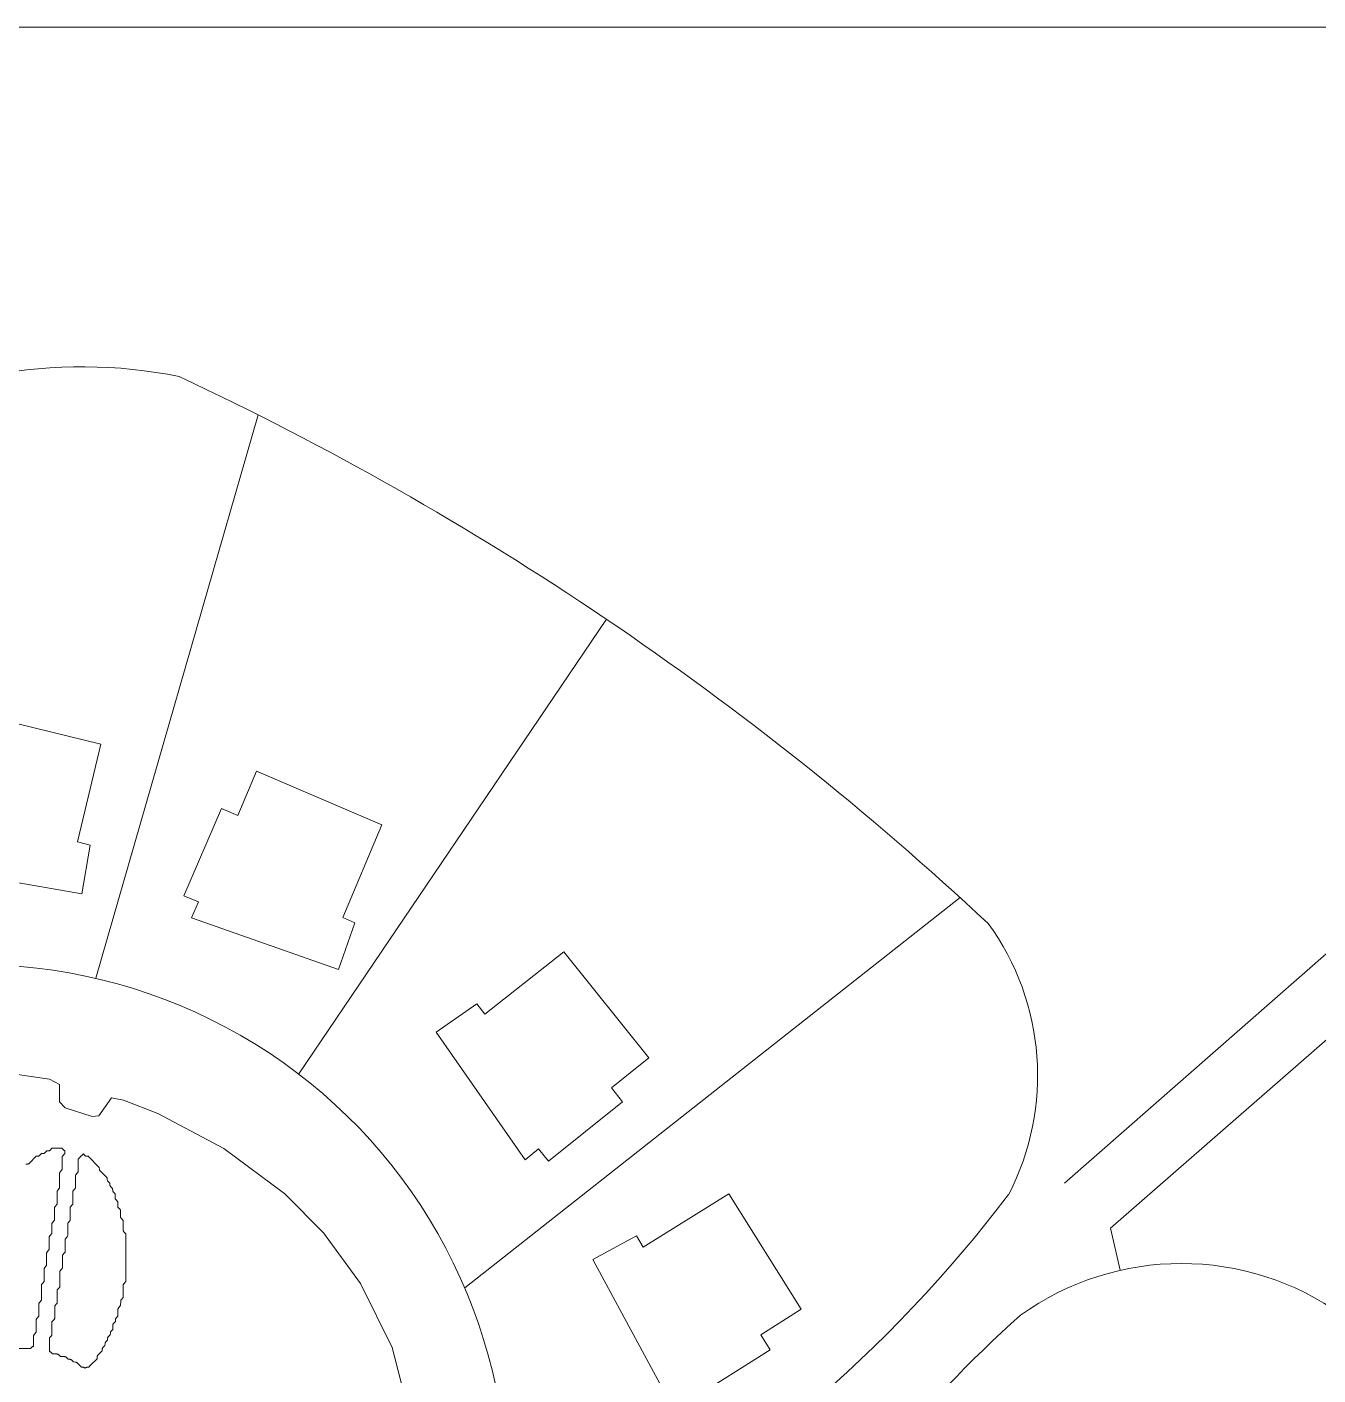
# Model space of a CAD drawing. Header units: inches. Extents: x 36 to 190, y -75 to 56.
# Drawn here: x 107.82 to 120.81, y -3.66 to 9.9 of the extents above; entities that cross this region are included whole.
import ezdxf

# ---------------------------------------------------------------- set-up
doc = ezdxf.new("R2010")
doc.units = ezdxf.units.IN
for name, color, linetype, lineweight in [('01_ORIGINAL_CAD', 7, 'Continuous', 20), ('02_APPROVED_PDF_OUTLINES', 7, 'Continuous', 15), ('04_APPROVED_PERIMETER', 7, 'Continuous', 15)]:
    doc.layers.add(name, color=color, linetype=linetype, lineweight=lineweight)

# ---------------------------------------------------------------- blocks, each defined once
blk = doc.blocks.new('05_SAND_DOLLAR')
at = {"layer": '01_ORIGINAL_CAD'}
blk.add_line((36.248, 55.9), (71.442, 55.9), dxfattribs=at)
for points in [[(55.143, 52), (53.51, 46.333)], [(63.257, 44.272), (68.329, 48.719), (68.329, 49.231), (68.73, 49.6), (69.33, 49.6), (71.442, 51.512), (71.442, 50.696), (69.711, 49.177), (69.725, 48.651), (69.304, 48.218), (68.761, 48.218), (63.72, 43.82), (63.817, 43.397)], [(55.552, 45.371), (58.647, 49.945)], [(62.206, 47.145), (57.223, 43.22)]]:
    blk.add_lwpolyline(points, dxfattribs=at)
for points in [[(53.327, 47.704), (53.561, 48.687), (52.231, 49.012), (52.116, 48.544), (51.942, 48.586), (51.715, 47.658), (51.87, 47.62), (51.829, 47.45), (53.37, 47.181), (53.455, 47.672)], [(55.995, 46.944), (56.387, 47.876), (55.128, 48.415), (54.938, 47.972), (54.774, 48.042), (54.397, 47.164), (54.544, 47.101), (54.475, 46.94), (55.951, 46.422), (56.116, 46.892)], [(57.426, 45.973), (58.218, 46.601), (59.075, 45.534), (58.699, 45.232), (58.811, 45.092), (58.066, 44.493), (57.966, 44.618), (57.83, 44.508), (56.934, 45.791), (57.343, 46.076)], [(59.019, 43.63), (59.878, 44.165), (60.608, 43.006), (60.2, 42.749), (60.296, 42.598), (59.487, 42.088), (59.402, 42.222), (59.254, 42.129), (58.511, 43.505), (58.949, 43.742)]]:
    blk.add_lwpolyline(points, close=True, dxfattribs=at)
for points in [[(50.14, 46.014, -0.546754), (57.65, 41.045, 0.171391), (58.184, 40.351, 0.171391)], [(60.29, 39.74, -0.089338), (62.813, 42.944, -0.322066), (66.051, 42.944, -0.030946), (69.111, 38.833, -0.044664), (70.78, 33.554, -0.301674), (68.967, 31.144, -0.082145), (65.591, 31.078)]]:
    blk.add_lwpolyline(points, format="xyb", dxfattribs=at)
for centre, radius, start, end in [((53.373, 47.535), 4.948, 78.6004, 100.6499), ((40.939, 23.771), 31.601, 47.0054, 64.8874), ((60.387, 45.356), 2.599, 332.6099, 36.0186), ((51.961, 52.291), 13.465, 297.5281, 322.8549)]:
    blk.add_arc(centre, radius, start, end, dxfattribs=at)
at = {"layer": '02_APPROVED_PDF_OUTLINES'}
blk.add_lwpolyline([(52.806, 44.463), (52.826, 44.465), (52.829, 44.466), (52.832, 44.467), (52.836, 44.468), (52.839, 44.47), (52.841, 44.472), (52.912, 44.544), (52.928, 44.544), (52.931, 44.545), (52.935, 44.546), (52.938, 44.547), (52.941, 44.549), (52.944, 44.551), (52.964, 44.57), (52.981, 44.571), (52.985, 44.572), (52.988, 44.572), (52.991, 44.574), (52.994, 44.576), (52.997, 44.578), (53.017, 44.597), (53.034, 44.598), (53.038, 44.598), (53.041, 44.599), (53.044, 44.601), (53.047, 44.603), (53.05, 44.605), (53.07, 44.624), (53.17, 44.624), (53.187, 44.607), (53.189, 44.605), (53.192, 44.603), (53.195, 44.601), (53.198, 44.6), (53.2, 44.6), (53.2, 44.572), (53.18, 44.549), (53.177, 44.546), (53.176, 44.543), (53.174, 44.54), (53.174, 44.536), (53.173, 44.532), (53.173, 44.411), (53.153, 44.388), (53.151, 44.385), (53.149, 44.382), (53.148, 44.378), (53.147, 44.375), (53.147, 44.371), (53.147, 44.223), (53.127, 44.2), (53.125, 44.197), (53.123, 44.194), (53.122, 44.191), (53.121, 44.187), (53.121, 44.184), (53.121, 44.061), (53.1, 44.035), (53.098, 44.032), (53.096, 44.029), (53.095, 44.026), (53.095, 44.023), (53.094, 44.019), (53.095, 43.901), (53.075, 43.878), (53.072, 43.875), (53.071, 43.872), (53.07, 43.868), (53.069, 43.865), (53.068, 43.861), (53.068, 43.767), (53.048, 43.744), (53.046, 43.741), (53.044, 43.738), (53.043, 43.734), (53.042, 43.731), (53.042, 43.727), (53.042, 43.606), (53.022, 43.583), (53.02, 43.58), (53.018, 43.577), (53.017, 43.573), (53.016, 43.57), (53.016, 43.566), (53.016, 43.445), (52.996, 43.421), (52.994, 43.419), (52.992, 43.415), (52.991, 43.412), (52.99, 43.409), (52.99, 43.405), (52.99, 43.283), (52.97, 43.26), (52.967, 43.258), (52.966, 43.254), (52.964, 43.251), (52.964, 43.248), (52.963, 43.244), (52.963, 43.096), (52.943, 43.072), (52.941, 43.07), (52.94, 43.067), (52.938, 43.063), (52.938, 43.06), (52.937, 43.056), (52.937, 42.935), (52.917, 42.911), (52.915, 42.909), (52.913, 42.905), (52.912, 42.902), (52.911, 42.899), (52.911, 42.895), (52.911, 42.773), (52.891, 42.75), (52.889, 42.748), (52.887, 42.744), (52.886, 42.741), (52.885, 42.738), (52.885, 42.734), (52.885, 42.634), (52.883, 42.633), (52.88, 42.632), (52.877, 42.631), (52.875, 42.629), (52.872, 42.627), (52.855, 42.61), (52.516, 42.61)], dxfattribs=at)
blk.add_lwpolyline([(53.044, 42.58), (53.044, 42.716), (53.064, 42.739), (53.066, 42.742), (53.068, 42.745), (53.069, 42.748), (53.07, 42.752), (53.07, 42.755), (53.07, 42.877), (53.09, 42.9), (53.093, 42.903), (53.094, 42.906), (53.096, 42.909), (53.096, 42.913), (53.097, 42.916), (53.097, 43.038), (53.117, 43.061), (53.119, 43.064), (53.121, 43.067), (53.122, 43.07), (53.123, 43.074), (53.123, 43.077), (53.123, 43.199), (53.143, 43.222), (53.145, 43.225), (53.147, 43.228), (53.148, 43.231), (53.149, 43.235), (53.149, 43.238), (53.149, 43.387), (53.169, 43.41), (53.171, 43.413), (53.173, 43.416), (53.174, 43.419), (53.175, 43.423), (53.175, 43.426), (53.175, 43.548), (53.195, 43.571), (53.198, 43.574), (53.199, 43.577), (53.201, 43.58), (53.201, 43.584), (53.202, 43.587), (53.202, 43.709), (53.222, 43.732), (53.224, 43.735), (53.225, 43.738), (53.227, 43.741), (53.228, 43.745), (53.228, 43.748), (53.228, 43.87), (53.248, 43.893), (53.25, 43.896), (53.252, 43.899), (53.253, 43.902), (53.254, 43.906), (53.254, 43.909), (53.254, 44.031), (53.274, 44.054), (53.276, 44.057), (53.278, 44.06), (53.279, 44.063), (53.28, 44.067), (53.28, 44.07), (53.28, 44.192), (53.3, 44.215), (53.302, 44.218), (53.304, 44.221), (53.305, 44.224), (53.306, 44.228), (53.306, 44.232), (53.307, 44.353), (53.327, 44.376), (53.329, 44.379), (53.33, 44.382), (53.332, 44.386), (53.332, 44.389), (53.333, 44.393), (53.333, 44.513), (53.35, 44.531), (53.352, 44.533), (53.354, 44.536), (53.355, 44.539), (53.356, 44.542), (53.357, 44.545), (53.357, 44.545), (53.36, 44.546), (53.363, 44.547), (53.366, 44.549), (53.369, 44.551), (53.386, 44.567), (53.402, 44.551), (53.405, 44.549), (53.408, 44.547), (53.412, 44.546), (53.415, 44.545), (53.419, 44.545), (53.435, 44.544), (53.546, 44.432), (53.548, 44.412), (53.548, 44.409), (53.549, 44.405), (53.551, 44.402), (53.552, 44.399), (53.555, 44.397), (53.625, 44.325), (53.626, 44.308), (53.626, 44.305), (53.627, 44.301), (53.629, 44.298), (53.63, 44.295), (53.633, 44.292), (53.652, 44.272), (53.653, 44.255), (53.653, 44.251), (53.654, 44.248), (53.655, 44.245), (53.657, 44.242), (53.659, 44.239), (53.679, 44.218), (53.681, 44.197), (53.681, 44.194), (53.682, 44.191), (53.684, 44.188), (53.685, 44.185), (53.688, 44.182), (53.705, 44.165), (53.705, 44.124), (53.705, 44.121), (53.706, 44.117), (53.707, 44.114), (53.709, 44.111), (53.711, 44.108), (53.732, 44.085), (53.733, 44.041), (53.733, 44.038), (53.733, 44.035), (53.734, 44.032), (53.736, 44.029), (53.737, 44.026), (53.739, 44.024), (53.758, 44.004), (53.758, 43.936), (53.759, 43.933), (53.76, 43.929), (53.761, 43.926), (53.763, 43.923), (53.765, 43.92), (53.785, 43.897), (53.785, 43.802), (53.786, 43.799), (53.786, 43.795), (53.788, 43.792), (53.789, 43.789), (53.791, 43.786), (53.812, 43.763), (53.813, 43.284), (53.792, 43.261), (53.79, 43.258), (53.789, 43.255), (53.787, 43.252), (53.787, 43.248), (53.786, 43.245), (53.786, 43.123), (53.768, 43.103), (53.766, 43.101), (53.764, 43.098), (53.763, 43.096), (53.762, 43.093), (53.761, 43.09), (53.761, 43.087), (53.76, 43.043), (53.74, 43.019), (53.738, 43.017), (53.736, 43.013), (53.735, 43.01), (53.734, 43.007), (53.734, 43.003), (53.734, 42.936), (53.717, 42.918), (53.714, 42.916), (53.713, 42.913), (53.711, 42.91), (53.71, 42.906), (53.71, 42.903), (53.708, 42.883), (53.688, 42.862), (53.687, 42.859), (53.685, 42.857), (53.684, 42.854), (53.683, 42.851), (53.682, 42.848), (53.682, 42.845), (53.681, 42.802), (53.664, 42.784), (53.662, 42.782), (53.66, 42.779), (53.658, 42.776), (53.657, 42.772), (53.657, 42.769), (53.655, 42.749), (53.636, 42.727), (53.633, 42.725), (53.632, 42.722), (53.63, 42.718), (53.629, 42.715), (53.629, 42.712), (53.628, 42.695), (53.611, 42.677), (53.609, 42.674), (53.607, 42.671), (53.605, 42.668), (53.604, 42.665), (53.604, 42.661), (53.602, 42.641), (53.583, 42.62), (53.581, 42.617), (53.579, 42.614), (53.577, 42.611), (53.576, 42.608), (53.576, 42.604), (53.575, 42.587), (53.532, 42.543), (53.529, 42.54), (53.528, 42.537), (53.526, 42.534), (53.525, 42.531), (53.525, 42.527), (53.523, 42.507), (53.454, 42.438), (53.439, 42.422), (53.423, 42.421), (53.419, 42.421), (53.416, 42.42), (53.412, 42.419), (53.409, 42.417), (53.407, 42.415), (53.403, 42.411), (53.399, 42.415), (53.396, 42.417), (53.393, 42.419), (53.39, 42.42), (53.387, 42.421), (53.383, 42.421), (53.367, 42.422), (53.323, 42.466), (53.32, 42.469), (53.317, 42.47), (53.314, 42.472), (53.311, 42.473), (53.307, 42.473), (53.287, 42.475), (53.267, 42.495), (53.264, 42.497), (53.261, 42.499), (53.257, 42.5), (53.254, 42.501), (53.25, 42.502), (53.234, 42.502), (53.213, 42.522), (53.211, 42.524), (53.208, 42.525), (53.206, 42.527), (53.203, 42.528), (53.2, 42.528), (53.197, 42.529), (53.154, 42.529), (53.134, 42.549), (53.131, 42.55), (53.129, 42.552), (53.126, 42.553), (53.123, 42.554), (53.12, 42.555), (53.117, 42.555), (53.074, 42.556), (53.057, 42.573), (53.055, 42.576), (53.052, 42.577), (53.049, 42.579), (53.046, 42.58)], close=True, dxfattribs=at)
at = {"layer": '04_APPROVED_PERIMETER'}
blk.add_lwpolyline([(52.488, 45.4), (53.046, 45.32), (53.144, 45.266), (53.144, 45.09), (53.201, 45.029), (53.475, 44.945), (53.541, 44.949), (53.669, 45.132), (53.79, 45.106), (54.135, 44.972), (54.799, 44.623), (55.411, 44.167), (55.801, 43.774), (56.173, 43.264), (56.493, 42.62), (56.734, 41.681)], dxfattribs=at)

msp = doc.modelspace()

# ---------------------------------------------------------------- block references
msp.add_blockref('05_SAND_DOLLAR', (55, -46))

doc.saveas('drawing.dxf')
